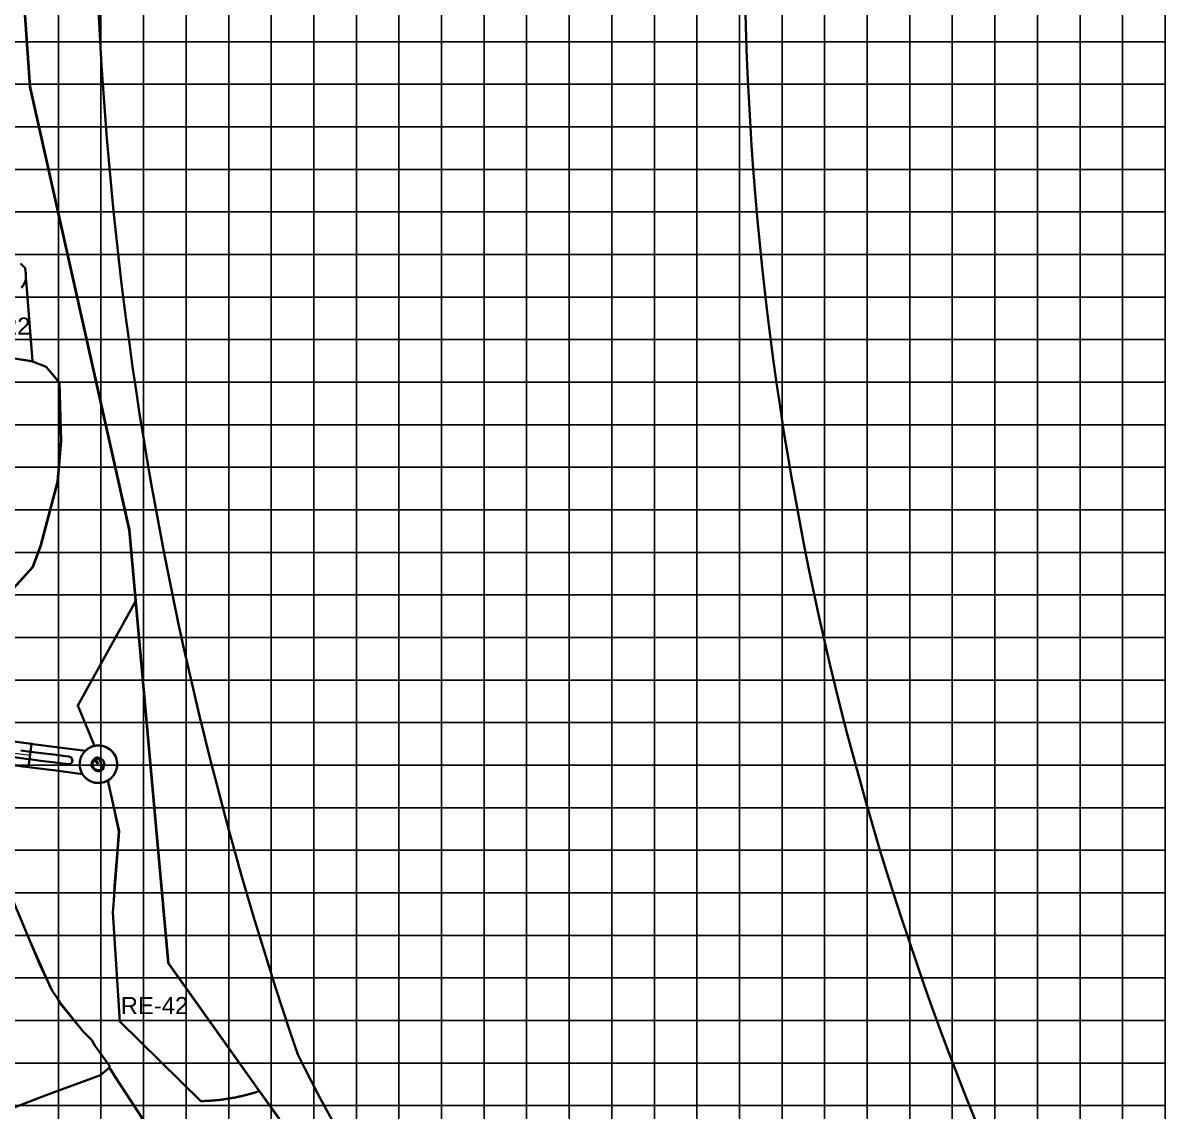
# Model space of a CAD drawing. Header units: millimetres. Extents: x 464536 to 476893, y 870501 to 881610.
# Drawn here: x 469916 to 472600, y 875187 to 877744 of the extents above; entities that cross this region are included whole.
import ezdxf
from ezdxf.enums import TextEntityAlignment as Align

# ---------------------------------------------------------------- set-up
doc = ezdxf.new("R2010")
doc.units = ezdxf.units.MM
for name, color, linetype, lineweight in [('Center_1', 7, 'Continuous', 5), ('Land Use Code', 7, 'Continuous', 35), ('Proposed Road Net work', 7, 'Continuous', 35), ('Recreational _ Environmental', 84, 'Continuous', 35), ('Services', 170, 'Continuous', 35), ('Structure Plan Boundries', 7, 'Continuous', 35), ('Water Bodies', 132, 'Continuous', 35)]:
    doc.layers.add(name, color=color, linetype=linetype, lineweight=lineweight)
doc.layers.add('Grid1', color=7, linetype='Continuous')
doc.styles.add('Arial', font='arial.ttf')

msp = doc.modelspace()

# ---------------------------------------------------------------- linework, layer by layer
at = {"layer": 'Center_1'}
msp.add_lwpolyline([(470086.4, 876013.9), (470086.3, 876013.8), (470086.2, 876013.8), (470086, 876013.6), (470085.8, 876013.5), (470085.8, 876013.5), (470085.7, 876013.4), (470085.7, 876013.4), (470085.6, 876013.4), (470084, 876011.9), (470084, 876011.9), (470083.9, 876011.9), (470083.8, 876011.7), (470083.8, 876011.7), (470083.4, 876011.3), (470083.4, 876011.2), (470083.1, 876010.9), (470083, 876010.8), (470082.7, 876010.4), (470082.7, 876010.4), (470082.6, 876010.2), (470082.5, 876010.1), (470082.5, 876010.1), (470082.4, 876010), (470082.4, 876009.9), (470082.1, 876009.5), (470082.1, 876009.5), (470081.8, 876009.1), (470081.8, 876009), (470081.6, 876008.6), (470081.6, 876008.5), (470081.4, 876008.2), (470081.4, 876008.2), (470080.6, 876006.1), (470080.6, 876006.1), (470080.6, 876006.1), (470080.1, 876003.9), (470080, 876001.7), (470080, 876001.7), (470080.2, 875999.6), (470080.2, 875999.6), (470080.2, 875999.6), (470080.8, 875997.5), (470080.8, 875997.4), (470081.7, 875995.5), (470081.7, 875995.5), (470082.8, 875993.7), (470082.9, 875993.6), (470084.3, 875992.1), (470084.3, 875992), (470084.3, 875992), (470085.9, 875990.7), (470086, 875990.7), (470086, 875990.6), (470087.5, 875989.7), (470087.6, 875989.7), (470087.6, 875989.7), (470089.2, 875989), (470089.2, 875989), (470089.3, 875989), (470089.3, 875989), (470091, 875988.5), (470091.1, 875988.4), (470092.8, 875988.2), (470092.9, 875988.2), (470092.9, 875988.2), (470094.8, 875988.1), (470094.8, 875988.1), (470094.8, 875988.2), (470094.8, 875988.2), (470096.7, 875988.4), (470096.8, 875988.4), (470098.6, 875988.9), (470098.7, 875988.9), (470100.4, 875989.7), (470100.5, 875989.7), (470102.3, 875990.9), (470102.4, 875990.9), (470104, 875992.3), (470104, 875992.4), (470104.1, 875992.4), (470105.5, 875994.1), (470105.5, 875994.1), (470106.1, 875995.1), (470106.6, 875996), (470106.6, 875996.1), (470106.7, 875996.3), (470106.8, 875996.4), (470107, 875996.8), (470107, 875996.9), (470107.2, 875997.3), (470107.2, 875997.4), (470107.3, 875997.9), (470107.4, 875997.9), (470107.4, 875998.1), (470107.4, 875998.1), (470107.4, 875998.2), (470107.5, 875998.4), (470107.5, 875998.4), (470107.6, 875998.9), (470107.6, 875999), (470107.8, 875999.5), (470107.8, 875999.5), (470107.9, 876000), (470107.9, 876000.1), (470107.9, 876000.3), (470107.9, 876000.4), (470107.9, 876000.6), (470107.9, 876000.6), (470108, 876001.2), (470108, 876001.7), (470108, 876001.7), (470108, 876002.3), (470108, 876002.3), (470108, 876002.6), (470108, 876002.6), (470107.8, 876004.8), (470107.7, 876004.8), (470107.6, 876005.5), (470107.1, 876007), (470107.1, 876007), (470106.2, 876009), (470106.2, 876009), (470106.2, 876009.1), (470104.9, 876010.9), (470104.9, 876010.9), (470104.9, 876010.9), (470103.4, 876012.5), (470103.1, 876012.8), (470102.9, 876012.9), (470102.8, 876013), (470102.7, 876013.1), (470102.5, 876013.3), (470102.2, 876013.4), (470102.1, 876013.5), (470102, 876013.6), (470101.8, 876013.8), (470101.5, 876013.9), (470101.3, 876014.1), (470101.1, 876014.2), (470100.8, 876014.3), (470100.7, 876014.4), (470100.6, 876014.5), (470100.4, 876014.6), (470100.1, 876014.7), (470099.9, 876014.8), (470099.6, 876015), (470099.4, 876015.1), (470099.3, 876015.1), (470099.1, 876015.2), (470098.8, 876015.3), (470098.6, 876015.4), (470098.3, 876015.4), (470098.1, 876015.5), (470098, 876015.6), (470097.8, 876015.6), (470097.6, 876015.7), (470097.5, 876015.7), (470097.2, 876015.7), (470095.8, 876016), (470095.8, 876016), (470095.4, 876016), (470094, 876016.1), (470091.8, 876015.9), (470091.8, 876015.9), (470091.3, 876015.9), (470091.3, 876015.9), (470091.2, 876015.8), (470090.8, 876015.7), (470090.7, 876015.7), (470090.2, 876015.6), (470090.2, 876015.6), (470089.9, 876015.5), (470089.7, 876015.4), (470089.6, 876015.4), (470089.6, 876015.4), (470089.6, 876015.4), (470087.6, 876014.6), (470087.6, 876014.6), (470087.4, 876014.5), (470087.2, 876014.3), (470087.1, 876014.3), (470086.9, 876014.2), (470086.7, 876014.1), (470086.7, 876014.1), (470086.4, 876013.9), (470086.3, 876013.8), (470086.2, 876013.8), (470086, 876013.6), (470085.8, 876013.5), (470085.8, 876013.5), (470085.7, 876013.4), (470085.7, 876013.4), (470085.6, 876013.4), (470084, 876011.9), (470084, 876011.9), (470083.9, 876011.9), (470083.8, 876011.7), (470083.8, 876011.7), (470083.6, 876011.5)], dxfattribs=at)
for points in [[(469933.5, 876022.7, 0), (469423.4, 876087.9, 0), (469008.9, 876139.5, 0), (469003.5, 876140.3, 0)], [(469933.5, 876022.7, 0), (469546.6, 876072.1, 0)]]:
    msp.add_polyline3d(points, dxfattribs=at)
at = {"layer": 'Grid1'}
for p, q in [((470000, 870600), (470000, 881600)), ((470100, 870600), (470100, 881600)), ((470200, 870600), (470200, 881600)), ((470200, 870600), (470200, 881600)), ((470300, 870600), (470300, 881600)), ((470400, 870600), (470400, 881600)), ((470500, 870600), (470500, 881600)), ((470600, 870600), (470600, 881600)), ((470700, 870600), (470700, 881600)), ((470800, 870600), (470800, 881600)), ((470900, 870600), (470900, 881600)), ((471000, 870600), (471000, 881600)), ((471100, 870600), (471100, 881600)), ((471200, 870600), (471200, 881600)), ((471300, 870600), (471300, 881600)), ((471400, 870600), (471400, 881600)), ((471500, 870600), (471500, 881600)), ((471600, 870600), (471600, 881600)), ((471700, 870600), (471700, 881600)), ((471800, 870600), (471800, 881600)), ((471900, 870600), (471900, 881600)), ((472000, 870600), (472000, 881600)), ((472100, 870600), (472100, 881600)), ((472200, 870600), (472200, 881600)), ((472300, 870600), (472300, 881600)), ((472400, 870600), (472400, 881600)), ((472500, 870600), (472500, 881600)), ((472600, 870600), (472600, 881600)), ((464700, 877700), (472600, 877700)), ((464700, 877600), (472600, 877600)), ((464700, 877500), (472600, 877500)), ((464700, 877400), (472600, 877400)), ((464700, 877300), (472600, 877300)), ((464700, 877200), (472600, 877200)), ((464700, 877100), (472600, 877100)), ((464700, 877000), (472600, 877000)), ((464700, 876900), (472600, 876900)), ((464700, 876800), (472600, 876800)), ((464700, 876700), (472600, 876700)), ((464700, 876600), (472600, 876600)), ((464700, 876500), (472600, 876500)), ((464700, 876400), (472600, 876400)), ((464700, 876300), (472600, 876300)), ((464700, 876200), (472600, 876200)), ((464700, 876100), (472600, 876100)), ((464700, 876000), (472600, 876000)), ((464700, 875900), (472600, 875900)), ((464700, 875800), (472600, 875800)), ((464700, 875700), (472600, 875700)), ((464700, 875600), (472600, 875600)), ((464700, 875500), (472600, 875500)), ((464700, 875400), (472600, 875400)), ((464700, 875300), (472600, 875300)), ((464700, 875200), (472600, 875200))]:
    msp.add_line(p, q, dxfattribs=at)
at = {"layer": 'Proposed Road Net work'}
for points in [[(469567.8, 876097.1, 0), (469937, 876049.9, 0), (469930, 875995.4, 0), (469537.9, 876045.5, 0)], [(469708.6, 876079.1, 0), (469937, 876049.9, 0), (469930, 875995.4, 0), (469555.5, 876043.3, 0)]]:
    msp.add_polyline3d(points, dxfattribs=at)
for points in [[(470134.3, 876019.6, 0), (470135.4, 876017.1, 0), (470135.5, 876016.7, 0), (470136, 876015.1, 0), (470136.4, 876013.6, 0), (470136.6, 876013, 0), (470137.2, 876010.4, 0), (470137.3, 876009.7, 0), (470137.6, 876008.2, 0), (470137.8, 876006, 0), (470138, 876003.4, 0), (470138, 876002.4, 0), (470138, 876001.4, 0), (470138, 876000.9, 0), (470138, 876000, 0), (470137.8, 875998.2, 0), (470137.7, 875997.3, 0), (470137.6, 875996.5, 0), (470137.5, 875995.3, 0), (470137.3, 875994.5, 0), (470137.2, 875993.6, 0), (470137, 875992.8, 0), (470136.9, 875992.2, 0), (470136.7, 875991.7, 0), (470136.6, 875991.1, 0), (470136.4, 875990.5, 0), (470136.2, 875989.7, 0), (470136, 875988.9, 0), (470135.8, 875988.2, 0), (470135.5, 875987.5, 0), (470135.1, 875986.3, 0), (470134.8, 875985.6, 0), (470134.4, 875984.7, 0), (470134.1, 875983.9, 0), (470133.7, 875983.2, 0), (470133, 875981.7, 0), (470132.5, 875980.8, 0), (470131.9, 875979.9, 0), (470131.4, 875979, 0), (470130.1, 875977, 0), (470129.1, 875975.6, 0), (470128.6, 875975, 0), (470127.2, 875973.3, 0), (470125.8, 875971.7, 0), (470125.3, 875971.2, 0), (470124.3, 875970.3, 0), (470123.8, 875969.8, 0), (470122.1, 875968.3, 0), (470120.3, 875966.9, 0), (470118.7, 875965.8, 0), (470118.2, 875965.4, 0), (470116.4, 875964.3, 0), (470114.4, 875963.1, 0), (470112.4, 875962.2, 0), (470110.6, 875961.4, 0), (470109.1, 875960.8, 0), (470106.5, 875960, 0), (470104.4, 875959.4, 0), (470103.3, 875959.1, 0), (470100.5, 875958.6, 0), (470098.6, 875958.4, 0), (470097.5, 875958.3, 0), (470096.8, 875958.2, 0), (470095.6, 875958.2, 0), (470094.4, 875958.2, 0), (470092.5, 875958.2, 0), (470090.4, 875958.3, 0), (470088.3, 875958.5, 0), (470086.6, 875958.8, 0), (470084.6, 875959.1, 0), (470083.6, 875959.4, 0), (470082.6, 875959.6, 0), (470080.9, 875960.1, 0), (470080, 875960.4, 0), (470077.8, 875961.2, 0), (470077.2, 875961.5, 0), (470075.5, 875962.2, 0), (470073.7, 875963.1, 0), (470072, 875964.1, 0), (470070.4, 875965, 0), (470069.6, 875965.5, 0), (470068.8, 875966.1, 0), (470066.9, 875967.5, 0), (470065.2, 875968.9, 0), (470064.5, 875969.5, 0), (470064, 875969.9, 0), (470063.5, 875970.4, 0), (470061.9, 875972.1, 0), (470060.5, 875973.7, 0), (470059.1, 875975.4, 0), (470057.6, 875977.5, 0), (470056.5, 875979.2, 0), (470055.3, 875981.3, 0), (470054.2, 875983.4, 0), (470053.4, 875985.3, 0), (470052.4, 875987.7, 0), (470051.8, 875989.8, 0), (470051.3, 875991.8, 0), (470050.8, 875993.7, 0), (470050.7, 875994.6, 0), (470050.6, 875995.1, 0), (470050.4, 875996.4, 0), (470050.2, 875998.6, 0), (470050.1, 875999.8, 0), (470050, 876001.7, 0), (470050.1, 876003.2, 0), (470050.2, 876005.4, 0), (470050.5, 876008.8, 0), (470050.8, 876010.1, 0), (470051.2, 876012.3, 0), (470051.7, 876014.2, 0), (470052.2, 876015.7, 0), (470052.6, 876016.9, 0), (470053.4, 876019, 0), (470054.5, 876021.6, 0), (470054.9, 876022.3, 0), (470055.2, 876022.8, 0), (470055.4, 876023.3, 0), (470055.7, 876023.8, 0), (470056.2, 876024.6, 0), (470056.6, 876025.3, 0), (470057.1, 876026, 0), (470057.5, 876026.7, 0), (470058, 876027.4, 0), (470058.6, 876028.2, 0), (470058.9, 876028.6, 0), (470059.4, 876029.3, 0), (470060.1, 876030.1, 0), (470060.8, 876030.9, 0), (470061.3, 876031.5, 0), (470061.8, 876032.1, 0), (470062.3, 876032.6, 0), (470063.7, 876034, 0), (470064.3, 876034.5, 0), (470065.9, 876035.9, 0), (470067.5, 876037.2, 0), (470067.9, 876037.5, 0), (470069, 876038.4, 0), (470069.9, 876038.9, 0), (470070.4, 876039.2, 0), (470071.7, 876040.1, 0), (470073, 876040.8, 0), (470075.5, 876042, 0), (470076, 876042.2, 0), (470078, 876043.1, 0), (470079.7, 876043.7, 0), (470080.3, 876043.9, 0), (470080.8, 876044.1, 0), (470081.2, 876044.2, 0), (470082, 876044.5, 0), (470082.6, 876044.6, 0), (470083.4, 876044.8, 0), (470084.6, 876045.1, 0), (470085.8, 876045.4, 0), (470086.5, 876045.5, 0), (470089.4, 876045.9, 0), (470091.6, 876046, 0), (470095.9, 876046.1, 0), (470097.4, 876046, 0), (470098.3, 876045.9, 0), (470100, 876045.7, 0), (470101.6, 876045.5, 0), (470103, 876045.2, 0), (470104.9, 876044.8, 0), (470105.3, 876044.6, 0), (470106.5, 876044.3, 0), (470107.1, 876044.1, 0), (470108.1, 876043.8, 0), (470108.7, 876043.6, 0), (470109.8, 876043.2, 0), (470111.2, 876042.6, 0), (470111.9, 876042.3, 0), (470112.8, 876041.9, 0), (470113.5, 876041.5, 0), (470114.4, 876041.1, 0), (470115.8, 876040.3, 0), (470116.6, 876039.9, 0), (470117.4, 876039.4, 0), (470118.1, 876039, 0), (470118.9, 876038.4, 0), (470120.1, 876037.6, 0), (470121, 876036.8, 0), (470122.2, 876035.9, 0), (470123.1, 876035.1, 0), (470123.7, 876034.6, 0), (470125.2, 876033.1, 0), (470126.7, 876031.5, 0), (470128.1, 876029.9, 0), (470128.6, 876029.3, 0), (470129.8, 876027.7, 0), (470131, 876025.9, 0), (470132.3, 876023.8, 0), (470132.6, 876023.3, 0), (470133.4, 876021.6, 0)], [(470134.3, 876019.6, 0), (470135.4, 876017.1, 0), (470135.5, 876016.7, 0), (470136, 876015.1, 0), (470136.4, 876013.6, 0), (470136.6, 876013, 0), (470137.2, 876010.4, 0), (470137.3, 876009.7, 0), (470137.6, 876008.2, 0), (470137.8, 876006, 0), (470138, 876003.4, 0), (470138, 876002.4, 0), (470138, 876001.4, 0), (470138, 876000.9, 0), (470138, 876000, 0), (470137.8, 875998.2, 0), (470137.7, 875997.3, 0), (470137.6, 875996.5, 0), (470137.5, 875995.3, 0), (470137.3, 875994.5, 0), (470137.2, 875993.6, 0), (470137, 875992.8, 0), (470136.9, 875992.2, 0), (470136.7, 875991.7, 0), (470136.6, 875991.1, 0), (470136.4, 875990.5, 0), (470136.2, 875989.7, 0), (470136, 875988.9, 0), (470135.8, 875988.2, 0), (470135.5, 875987.5, 0), (470135.1, 875986.3, 0), (470134.8, 875985.6, 0), (470134.4, 875984.7, 0), (470134.1, 875983.9, 0), (470133.7, 875983.2, 0), (470133, 875981.7, 0), (470132.5, 875980.8, 0), (470131.9, 875979.9, 0), (470131.4, 875979, 0), (470130.1, 875977, 0), (470129.1, 875975.6, 0), (470128.6, 875975, 0), (470127.2, 875973.3, 0), (470125.8, 875971.7, 0), (470125.3, 875971.2, 0), (470124.3, 875970.3, 0), (470123.8, 875969.8, 0), (470122.1, 875968.3, 0), (470120.3, 875966.9, 0), (470118.7, 875965.8, 0), (470118.2, 875965.4, 0), (470116.4, 875964.3, 0), (470114.4, 875963.1, 0), (470112.4, 875962.2, 0), (470110.6, 875961.4, 0), (470109.1, 875960.8, 0), (470106.5, 875960, 0), (470104.4, 875959.4, 0), (470103.3, 875959.1, 0), (470100.5, 875958.6, 0), (470098.6, 875958.4, 0), (470097.5, 875958.3, 0), (470096.8, 875958.2, 0), (470095.6, 875958.2, 0), (470094.4, 875958.2, 0), (470092.5, 875958.2, 0), (470090.4, 875958.3, 0), (470088.3, 875958.5, 0), (470086.6, 875958.8, 0), (470084.6, 875959.1, 0), (470083.6, 875959.4, 0), (470082.6, 875959.6, 0), (470080.9, 875960.1, 0), (470080, 875960.4, 0), (470077.8, 875961.2, 0), (470077.2, 875961.5, 0), (470075.5, 875962.2, 0), (470073.7, 875963.1, 0), (470072, 875964.1, 0), (470070.4, 875965, 0), (470069.6, 875965.5, 0), (470068.8, 875966.1, 0), (470066.9, 875967.5, 0), (470065.2, 875968.9, 0), (470064.5, 875969.5, 0), (470064, 875969.9, 0), (470063.5, 875970.4, 0), (470061.9, 875972.1, 0), (470060.5, 875973.7, 0), (470059.1, 875975.4, 0), (470057.6, 875977.5, 0), (470056.5, 875979.2, 0), (470055.3, 875981.3, 0), (470054.2, 875983.4, 0), (470053.4, 875985.3, 0), (470052.4, 875987.7, 0), (470051.8, 875989.8, 0), (470051.3, 875991.8, 0), (470050.8, 875993.7, 0), (470050.7, 875994.6, 0), (470050.6, 875995.1, 0), (470050.4, 875996.4, 0), (470050.2, 875998.6, 0), (470050.1, 875999.8, 0), (470050, 876001.7, 0), (470050.1, 876003.2, 0), (470050.2, 876005.4, 0), (470050.5, 876008.8, 0), (470050.8, 876010.1, 0), (470051.2, 876012.3, 0), (470051.7, 876014.2, 0), (470052.2, 876015.7, 0), (470052.6, 876016.9, 0), (470053.4, 876019, 0), (470054.5, 876021.6, 0), (470054.9, 876022.3, 0), (470055.2, 876022.8, 0), (470055.4, 876023.3, 0), (470055.7, 876023.8, 0), (470056.2, 876024.6, 0), (470056.6, 876025.3, 0), (470057.1, 876026, 0), (470057.5, 876026.7, 0), (470058, 876027.4, 0), (470058.6, 876028.2, 0), (470058.9, 876028.6, 0), (470059.4, 876029.3, 0), (470060.1, 876030.1, 0), (470060.8, 876030.9, 0), (470061.3, 876031.5, 0), (470061.8, 876032.1, 0), (470062.3, 876032.6, 0), (470063.7, 876034, 0), (470064.3, 876034.5, 0), (470065.9, 876035.9, 0), (470067.5, 876037.2, 0), (470067.9, 876037.5, 0), (470069, 876038.4, 0), (470069.9, 876038.9, 0), (470070.4, 876039.2, 0), (470071.7, 876040.1, 0), (470073, 876040.8, 0), (470075.5, 876042, 0), (470076, 876042.2, 0), (470078, 876043.1, 0), (470079.7, 876043.7, 0), (470080.3, 876043.9, 0), (470080.8, 876044.1, 0), (470081.2, 876044.2, 0), (470082, 876044.5, 0), (470082.6, 876044.6, 0), (470083.4, 876044.8, 0), (470084.6, 876045.1, 0), (470085.8, 876045.4, 0), (470086.5, 876045.5, 0), (470089.4, 876045.9, 0), (470091.6, 876046, 0), (470095.9, 876046.1, 0), (470097.4, 876046, 0), (470098.3, 876045.9, 0), (470100, 876045.7, 0), (470101.6, 876045.5, 0), (470103, 876045.2, 0), (470104.9, 876044.8, 0), (470105.3, 876044.6, 0), (470106.5, 876044.3, 0), (470107.1, 876044.1, 0), (470108.1, 876043.8, 0), (470108.7, 876043.6, 0), (470109.8, 876043.2, 0), (470111.2, 876042.6, 0), (470111.9, 876042.3, 0), (470112.8, 876041.9, 0), (470113.5, 876041.5, 0), (470114.4, 876041.1, 0), (470115.8, 876040.3, 0), (470116.6, 876039.9, 0), (470117.4, 876039.4, 0), (470118.1, 876039, 0), (470118.9, 876038.4, 0), (470120.1, 876037.6, 0), (470121, 876036.8, 0), (470122.2, 876035.9, 0), (470123.1, 876035.1, 0), (470123.7, 876034.6, 0), (470125.2, 876033.1, 0), (470126.7, 876031.5, 0), (470128.1, 876029.9, 0), (470128.6, 876029.3, 0), (470129.8, 876027.7, 0), (470131, 876025.9, 0), (470132.3, 876023.8, 0), (470132.6, 876023.3, 0), (470133.4, 876021.6, 0)], [(470093.7, 876002.5, 0), (470082.2, 876012.9, 0), (470081.8, 876012.4, 0), (470080.8, 876011.2, 0), (470080.2, 876010.3, 0), (470079.4, 876008.6, 0), (470078.2, 876004.7, 0), (470078.1, 876003.9, 0), (470078, 876002.8, 0), (470078, 876002.4, 0), (470078, 876001.8, 0), (470078.1, 876000.3, 0), (470078.3, 875999.2, 0), (470078.6, 875997.7, 0), (470078.9, 875996.9, 0), (470079.5, 875995.3, 0), (470080.1, 875994.3, 0), (470080.8, 875993.1, 0), (470081.3, 875992.4, 0), (470081.7, 875991.9, 0), (470082.3, 875991.2, 0), (470083.6, 875990, 0), (470084.4, 875989.4, 0), (470085.2, 875988.8, 0), (470085.7, 875988.4, 0), (470086.9, 875987.8, 0), (470087.6, 875987.5, 0), (470088.6, 875987.1, 0), (470089.4, 875986.8, 0), (470089.9, 875986.7, 0), (470091, 875986.4, 0), (470091.6, 875986.3, 0), (470092.7, 875986.2, 0), (470095.4, 875986.2, 0), (470097.6, 875986.5, 0), (470098.2, 875986.7, 0), (470098.8, 875986.9, 0), (470099.5, 875987.1, 0), (470100.1, 875987.3, 0), (470101.9, 875988.2, 0), (470102.6, 875988.6, 0), (470103.1, 875989, 0), (470103.8, 875989.5, 0), (470104.2, 875989.8, 0), (470105.9, 875991.6, 0), (470094, 876018.1, 0), (470092.3, 876018, 0), (470090.1, 876017.7, 0), (470088, 876017, 0), (470086.5, 876016.3, 0), (470085.5, 876015.6, 0)]]:
    msp.add_polyline3d(points, close=True, dxfattribs=at)
at = {"layer": 'Recreational _ Environmental'}
for points in [[(469889.1, 878235.2), (469933.8, 877594), (470167.2, 876552.6), (470182.1, 876386.3), (470045.3, 876139.9), (470084.7, 876045.3, 0.140484), (470063.4, 876033.8), (469939.7, 876049.6, 0.01914), (469937.6, 876049.9), (469900.9, 876054.6)], [(469911.4, 876034.6), (469934.6, 876031.6), (469960.4, 876028.3), (469988.5, 876024.7), (470006.3, 876022.4), (470006.3, 876022.4), (470010.8, 876021.8), (470023.8, 876020.2, -0.067782), (470026.2, 876019.9, -0.899217), (470023.4, 876002.1), (470004, 876004.6), (469986.2, 876006.8), (469986.2, 876006.8), (469958.1, 876010.4), (469947.7, 876011.8), (469932.3, 876013.7), (469924, 876014.8), (469895.1, 876018.8)], [(469910.3, 875997.9), (469930, 875995.4), (469974.1, 875989.7), (469988.8, 875987.9), (470056.4, 875979.2, 0.407004), (470116, 875964), (470131.5, 875893.5), (470131.5, 875893.3), (470140.7, 875851.7), (470142.3, 875844.6), (470138, 875790.2), (470135.9, 875763.2), (470132.1, 875715.6), (470130.1, 875681.6), (470127.9, 875653.9), (470144.5, 875397.4), (470334.3, 875210.5), (470336.1, 875210.5), (470338.2, 875210.6), (470340.3, 875210.6), (470342.4, 875210.7), (470344.4, 875210.8), (470346.5, 875210.9), (470348.6, 875211), (470350.7, 875211.1), (470352.7, 875211.2), (470354.8, 875211.3), (470356.9, 875211.5), (470359, 875211.6), (470361, 875211.8), (470363.1, 875211.9), (470365.2, 875212.1), (470367.3, 875212.3), (470369.3, 875212.5), (470371.4, 875212.7), (470373.5, 875212.9), (470375.5, 875213.1), (470377.6, 875213.3), (470379.7, 875213.6), (470381.7, 875213.8), (470383.8, 875214.1), (470385.9, 875214.4), (470387.9, 875214.6), (470390, 875214.9), (470392, 875215.2), (470394.1, 875215.5), (470396.1, 875215.8), (470398.2, 875216.1), (470400.3, 875216.5), (470402.3, 875216.8), (470404.4, 875217.1), (470406.4, 875217.5), (470408.5, 875217.9), (470410.5, 875218.2), (470412.5, 875218.6), (470414.6, 875219), (470416.6, 875219.4), (470418.7, 875219.8), (470420.7, 875220.2), (470422.7, 875220.7), (470424.8, 875221.1), (470426.8, 875221.6), (470428.8, 875222), (470430.9, 875222.5), (470432.9, 875222.9), (470434.9, 875223.4), (470436.9, 875223.9), (470438.9, 875224.4), (470441, 875224.9), (470443, 875225.4), (470445, 875226), (470447, 875226.5), (470449, 875227), (470451, 875227.6), (470453, 875228.2), (470455, 875228.7), (470457, 875229.3), (470459, 875229.9), (470460.9, 875230.5), (470463, 875231.1), (470465, 875231.7), (470466.9, 875232.3), (470468.9, 875233), (470470.9, 875233.6), (470472.6, 875234.1), (470519.1, 875168.7)], [(469889.7, 875192.9), (469971.2, 875224.6), (470099.2, 875271.6), (470119.6, 875288.4), (470131.4, 875270.3), (470212.9, 875145.7, -0.08731)]]:
    msp.add_lwpolyline(points, format="xyb", dxfattribs=at)
for points in [[(469894.6, 876415), (469940, 876465.3), (469958.8, 876515.6), (469998.8, 876666.5), (470006.7, 876762.2), (470002.4, 876899.2), (469971.5, 876936.1), (469939.4, 876948.8), (469938.8, 876949), (469924, 877138.6), (469923.9, 877139.5), (469923.9, 877140.2), (469923.2, 877140.2), (469923.3, 877140.2), (469923.3, 877143.5), (469923.4, 877144.1), (469923.7, 877156.5), (469923.1, 877160.1), (469921.6, 877168.3), (469919.7, 877170.1), (469910.6, 877178.5)], [(469913.7, 877121.5), (469919.8, 877131.3), (469923.9, 877140.2), (469923.9, 877139.5), (469924, 877138.6), (469938.8, 876949), (469896.7, 876955.7)], [(469896.7, 876955.6), (469938.8, 876948.8), (469970.9, 876936.1), (470001.8, 876899.2), (470006, 876762.2), (469998.2, 876666.5), (469958.2, 876515.6), (469939.4, 876465.3), (469893.9, 876415)], [(470213.5, 875145.7), (470132, 875270.3), (470122.1, 875285.5), (470120.2, 875288.4), (470120.3, 875288.9), (470120.3, 875293.5), (470087.1, 875338.5), (470086.3, 875339.9), (470078.4, 875353.6), (470061.8, 875370.2), (470058.1, 875373.8), (470023.9, 875417.2), (470014.7, 875428.8), (470000.8, 875446.3), (469997.6, 875451.3), (469984.7, 875471.1), (469977.6, 875487), (469973.8, 875495.5), (469933.4, 875585.7), (469874, 875728)], [(469874, 875728), (469933.4, 875585.7), (469955.4, 875532.9), (469984.7, 875471.1), (469997.6, 875451.3), (470000.8, 875446.3), (470008, 875435.3), (470046.6, 875388.1), (470058.1, 875373.8), (470061.8, 875370.2), (470078.4, 875353.6), (470086.3, 875339.9), (470087.1, 875338.5), (470120.3, 875293.5), (470120.3, 875288.9), (470119.6, 875288.4), (470099.2, 875271.6), (469971.2, 875224.6), (469889.7, 875192.9)]]:
    msp.add_lwpolyline(points, dxfattribs=at)
msp.add_lwpolyline([(470182.1, 876386.3), (470258.4, 875534.8), (470472.6, 875234.1), (470470.9, 875233.6), (470468.9, 875233), (470466.9, 875232.3), (470465, 875231.7), (470463, 875231.1), (470460.9, 875230.5), (470459, 875229.9), (470457, 875229.3), (470455, 875228.7), (470453, 875228.2), (470451, 875227.6), (470449, 875227), (470447, 875226.5), (470445, 875226), (470443, 875225.4), (470441, 875224.9), (470438.9, 875224.4), (470436.9, 875223.9), (470434.9, 875223.4), (470432.9, 875222.9), (470430.9, 875222.5), (470428.8, 875222), (470426.8, 875221.6), (470424.8, 875221.1), (470422.7, 875220.7), (470420.7, 875220.2), (470418.7, 875219.8), (470416.6, 875219.4), (470414.6, 875219), (470412.5, 875218.6), (470410.5, 875218.2), (470408.5, 875217.9), (470406.4, 875217.5), (470404.4, 875217.1), (470402.3, 875216.8), (470400.3, 875216.5), (470398.2, 875216.1), (470396.1, 875215.8), (470394.1, 875215.5), (470392, 875215.2), (470390, 875214.9), (470387.9, 875214.6), (470385.9, 875214.4), (470383.8, 875214.1), (470381.7, 875213.8), (470379.7, 875213.6), (470377.6, 875213.3), (470375.5, 875213.1), (470373.5, 875212.9), (470371.4, 875212.7), (470369.3, 875212.5), (470367.3, 875212.3), (470365.2, 875212.1), (470363.1, 875211.9), (470361, 875211.8), (470359, 875211.6), (470356.9, 875211.5), (470354.8, 875211.3), (470352.7, 875211.2), (470350.7, 875211.1), (470348.6, 875211), (470346.5, 875210.9), (470344.4, 875210.8), (470342.4, 875210.7), (470340.3, 875210.6), (470338.2, 875210.6), (470336.1, 875210.5), (470334.3, 875210.5), (470144.5, 875397.4), (470127.9, 875653.9), (470130.1, 875681.6), (470142.9, 875844.6), (470116.5, 875964.3, 0.181233), (470135.8, 875988.5, 0.108034), (470137.9, 876005.6, 0.456741), (470084.7, 876045.3), (470045.3, 876139.9)], format="xyb", close=True, dxfattribs=at)
msp.add_lwpolyline([(470091.8, 876015.9), (470094, 876016.1), (470095.8, 876016), (470095.8, 876016), (470097.2, 876015.7), (470097.5, 876015.7), (470097.6, 876015.7), (470097.8, 876015.6), (470098.1, 876015.5), (470098.3, 876015.4), (470098.6, 876015.4), (470098.8, 876015.3), (470099.1, 876015.2), (470099.3, 876015.1), (470099.4, 876015.1), (470099.6, 876015), (470099.9, 876014.8), (470100.1, 876014.7), (470100.4, 876014.6), (470100.6, 876014.5), (470100.7, 876014.4), (470100.8, 876014.3), (470101.1, 876014.2), (470101.3, 876014.1), (470101.5, 876013.9), (470101.8, 876013.8), (470102, 876013.6), (470102.1, 876013.5), (470102.2, 876013.4), (470102.5, 876013.3), (470102.7, 876013.1), (470102.8, 876013), (470102.9, 876012.9), (470103.1, 876012.8), (470103.2, 876012.7), (470103.3, 876012.6), (470103.4, 876012.5), (470103.5, 876012.4), (470103.4, 876012.5), (470104.9, 876010.9), (470104.9, 876010.9), (470104.9, 876010.9), (470106.2, 876009.1), (470106.2, 876009), (470106.2, 876009), (470107.1, 876007), (470107.1, 876007), (470107.7, 876004.8), (470107.8, 876004.8), (470108, 876002.6), (470108, 876002.6), (470108, 876002.3), (470108, 876002.3), (470108, 876001.7), (470108, 876001.7), (470108, 876001.2), (470107.9, 876000.6), (470107.9, 876000.6), (470107.9, 876000.4), (470107.9, 876000.3), (470107.9, 876000.1), (470107.9, 876000), (470107.8, 875999.5), (470107.8, 875999.5), (470107.6, 875999), (470107.6, 875998.9), (470107.5, 875998.4), (470107.5, 875998.4), (470107.4, 875998.2), (470107.4, 875998.1), (470107.4, 875998.1), (470107.4, 875997.9), (470107.3, 875997.9), (470107.2, 875997.4), (470107.2, 875997.3), (470107, 875996.9), (470107, 875996.8), (470106.8, 875996.4), (470106.7, 875996.3), (470106.6, 875996.1), (470106.6, 875996), (470106.1, 875995.1), (470105.5, 875994.1), (470105.5, 875994.1), (470104.1, 875992.4), (470104, 875992.4), (470104, 875992.3), (470102.4, 875990.9), (470102.3, 875990.9), (470100.5, 875989.7), (470100.4, 875989.7), (470098.7, 875988.9), (470098.6, 875988.9), (470096.8, 875988.4), (470096.7, 875988.4), (470094.8, 875988.2), (470094.8, 875988.2), (470094.8, 875988.1), (470094.8, 875988.1), (470092.9, 875988.2), (470092.9, 875988.2), (470092.8, 875988.2), (470091.1, 875988.4), (470091, 875988.5), (470089.3, 875989), (470089.3, 875989), (470089.2, 875989), (470089.2, 875989), (470087.6, 875989.7), (470087.6, 875989.7), (470087.5, 875989.7), (470086, 875990.6), (470086, 875990.7), (470085.9, 875990.7), (470084.3, 875992), (470084.3, 875992), (470084.3, 875992.1), (470082.9, 875993.6), (470082.8, 875993.7), (470081.7, 875995.5), (470081.7, 875995.5), (470080.8, 875997.4), (470080.8, 875997.5), (470080.2, 875999.6), (470080.2, 875999.6), (470080.2, 875999.6), (470080, 876001.7), (470080, 876001.7), (470080.1, 876003.9), (470080.6, 876006.1), (470080.6, 876006.1), (470080.6, 876006.1), (470081.4, 876008.2), (470081.4, 876008.2), (470081.6, 876008.5), (470081.6, 876008.6), (470081.8, 876009), (470081.8, 876009.1), (470082.1, 876009.5), (470082.1, 876009.5), (470082.4, 876009.9), (470082.4, 876010), (470082.5, 876010.1), (470082.5, 876010.1), (470082.6, 876010.2), (470082.7, 876010.4), (470082.7, 876010.4), (470083, 876010.8), (470083.1, 876010.9), (470083.4, 876011.2), (470083.4, 876011.3), (470083.8, 876011.7), (470083.8, 876011.7), (470083.9, 876011.9), (470084, 876011.9), (470084, 876011.9), (470085.6, 876013.4), (470085.7, 876013.4), (470085.7, 876013.4), (470085.8, 876013.5), (470085.8, 876013.5), (470086, 876013.6), (470086.2, 876013.8), (470086.3, 876013.8), (470086.4, 876013.9), (470086.7, 876014.1), (470086.7, 876014.1), (470086.9, 876014.2), (470087.1, 876014.3), (470087.2, 876014.3), (470087.4, 876014.5), (470087.6, 876014.6), (470087.6, 876014.6), (470089.6, 876015.4), (470089.6, 876015.4), (470089.6, 876015.4), (470089.7, 876015.4), (470089.9, 876015.5), (470090.2, 876015.6), (470090.2, 876015.6), (470090.7, 876015.7), (470090.8, 876015.7), (470091.2, 876015.8), (470091.3, 876015.9), (470091.3, 876015.9), (470091.8, 876015.9)], close=True, dxfattribs=at)
at = {"layer": 'Services'}
msp.add_polyline3d([(469910.6, 877178.5, 0), (469919.7, 877170.1, 0), (469921.6, 877168.3, 0), (469923.1, 877160.1, 0), (469923.7, 877156.5, 0), (469923.4, 877144.1, 0), (469923.3, 877143.5, 0), (469923.3, 877140.2, 0), (469923.2, 877140.2, 0), (469919.2, 877131.3, 0), (469913.1, 877121.5, 0)], dxfattribs=at)
at = {"layer": 'Structure Plan Boundries'}
msp.add_lwpolyline([(469888.4, 878234.9), (469933.2, 877593.7), (470166.6, 876552.3), (470257.8, 875534.4), (471319.8, 874043.4)], dxfattribs=at)
msp.add_lwpolyline([(469888.4, 878234.9), (469933.2, 877593.7), (470166.6, 876552.3), (470257.8, 875534.4), (471319.8, 874043.4)], dxfattribs=at)
at = {"layer": 'Water Bodies'}
msp.add_lwpolyline([(471004.6, 880128.7, -0.017871), (471073.3, 880186.7, -0.177956), (471335, 880344.7, -0.510026), (471858.8, 879854.6, 0.005688), (471817.4, 879690.5, 0.043447), (471626.1, 878413.9, 0.121522), (472264.2, 874906.9, 0.017184), (472489.5, 874447.8, -0.583752), (471618.5, 873875.5, -0.102254), (471430, 874027.7, -0.020507), (471252.6, 874255.9, -0.011967), (471157.9, 874395.5, -0.05388), (470562.6, 875319.8, -0.04977), (470159.3, 877045.7, -0.038512), (470086.5, 878416.6, -0.008422), (470085.7, 878461.3, -0.025388), (470092.5, 878595.8, -0.023273), (470110.8, 878717.9, -0.045258), (470178.2, 878948, -0.007674), (470211.1, 879024.3, -0.069087), (470606.5, 879654.9, -0.091937)], format="xyb", close=True, dxfattribs=at)

# ---------------------------------------------------------------- texts
at = {"layer": 'Land Use Code', "color": 7, "true_color": 0xffffff, "style": 'Arial'}
for s, p in [('RE-22', (469854.9, 876999.8)), ('RE-42', (470225.7, 875403))]:
    msp.add_text(s, height=40.08, dxfattribs=at).set_placement(p, align=Align.BOTTOM_CENTER)

doc.saveas('drawing.dxf')
